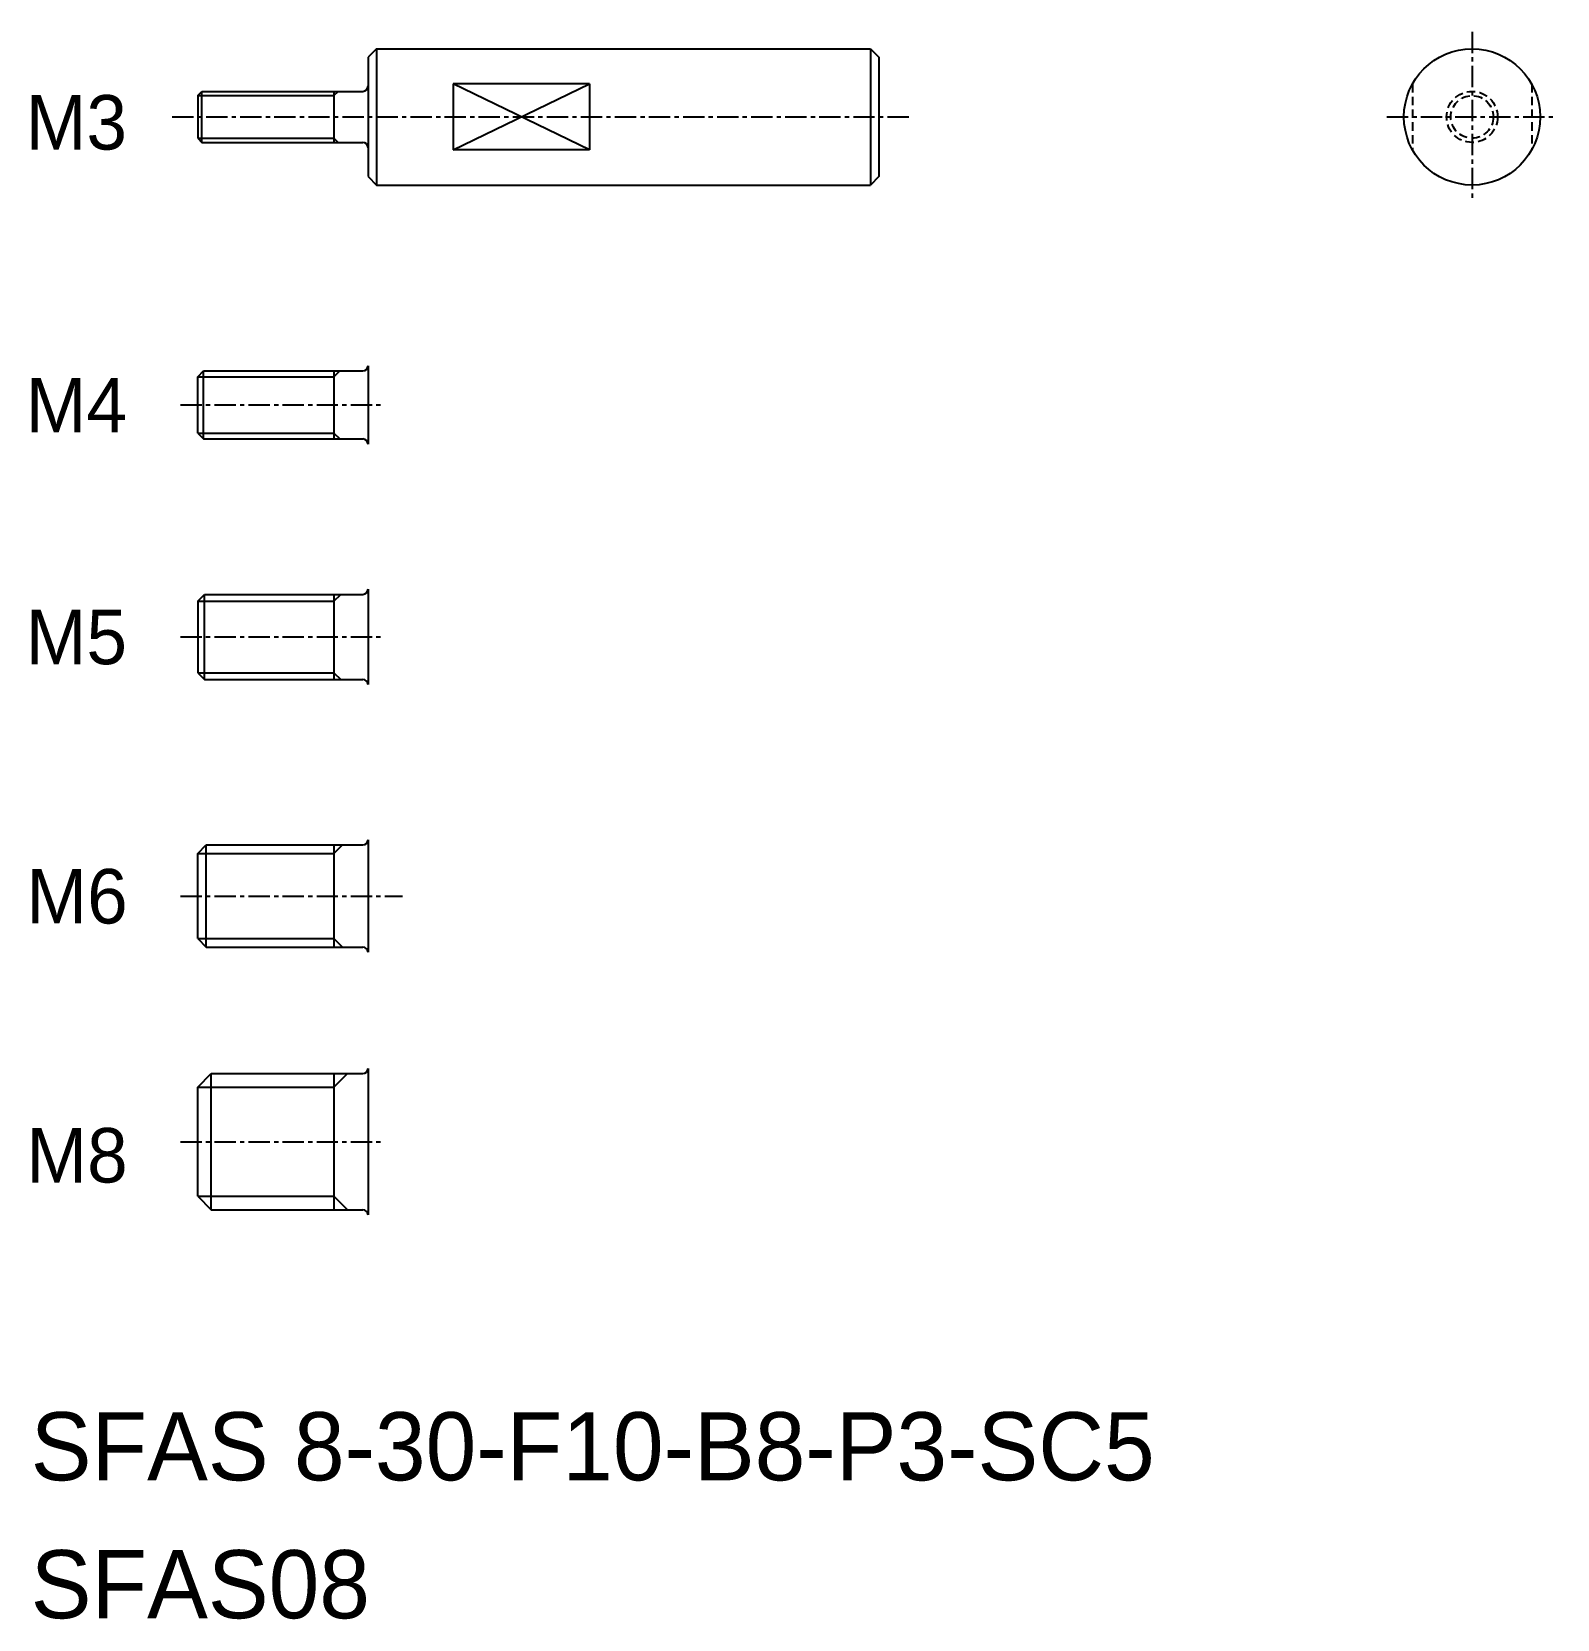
# Model space of a CAD drawing. Extents: x 203.8 to 293.4, y 161 to 254.2.
import ezdxf
from ezdxf.enums import TextEntityAlignment as Align

# ---------------------------------------------------------------- set-up
doc = ezdxf.new("R2010")
doc.units = 0
doc.linetypes.add('CENTER', pattern=[2, 1.25, -0.25, 0.25, -0.25])
doc.linetypes.add('DASHED', pattern=[0.75, 0.5, -0.25])
doc.layers.get('0').update_dxf_attribs({"linetype": 'CONTINUOUS'})
doc.layers.add('CENTER', color=1, linetype='CENTER')

msp = doc.modelspace()

# ---------------------------------------------------------------- linework, layer by layer
at = {"color": 7, "linetype": 'CONTINUOUS'}
for p, q in [((224.052, 253.186), (223.552, 252.686)), ((223.552, 252.686), (223.552, 245.686)), ((224.052, 253.186), (253.052, 253.186)), ((224.052, 253.186), (224.052, 245.186)), ((253.052, 253.186), (253.052, 245.186)), ((253.052, 253.186), (253.552, 252.686)), ((253.552, 252.686), (253.552, 245.686)), ((236.552, 251.123), (228.552, 251.123)), ((228.552, 251.123), (228.552, 247.25)), ((236.552, 251.123), (236.552, 247.25)), ((253.552, 250.936), (253.552, 250.936)), ((213.552, 250.436), (213.802, 250.686)), ((213.552, 250.436), (213.552, 247.936)), ((213.802, 250.686), (223.252, 250.686)), ((213.802, 247.686), (213.802, 250.686)), ((221.552, 250.686), (221.552, 247.686)), ((213.552, 247.936), (213.802, 247.686)), ((213.802, 247.686), (223.252, 247.686)), ((236.552, 247.25), (228.552, 247.25)), ((223.552, 245.686), (224.052, 245.186)), ((224.052, 245.186), (253.052, 245.186)), ((253.552, 245.686), (253.052, 245.186)), ((213.552, 233.924), (213.902, 234.274)), ((213.902, 234.274), (223.252, 234.274)), ((213.902, 230.274), (213.902, 234.274)), ((221.552, 234.274), (221.552, 230.274)), ((223.552, 234.574), (223.552, 229.974)), ((213.552, 230.624), (213.552, 233.924)), ((213.552, 230.624), (213.902, 230.274)), ((213.902, 230.274), (223.252, 230.274)), ((213.552, 220.749), (213.952, 221.149)), ((213.952, 221.149), (223.252, 221.149)), ((213.952, 216.149), (213.952, 221.149)), ((221.552, 221.149), (221.552, 216.149)), ((223.552, 221.449), (223.552, 215.849)), ((213.552, 220.749), (213.552, 216.549)), ((213.552, 216.549), (213.952, 216.149)), ((213.952, 216.149), (223.252, 216.149)), ((213.552, 205.933), (214.052, 206.433)), ((214.052, 200.433), (214.052, 206.433)), ((214.052, 206.433), (223.252, 206.433)), ((221.552, 206.433), (221.552, 200.433)), ((223.552, 206.733), (223.552, 200.133)), ((213.552, 200.933), (213.552, 205.933)), ((213.552, 200.933), (214.052, 200.433)), ((214.052, 200.433), (223.252, 200.433)), ((213.552, 192.207), (214.352, 193.007)), ((214.352, 185.007), (214.352, 193.007)), ((214.352, 193.007), (223.252, 193.007)), ((221.552, 193.007), (221.552, 185.007)), ((223.552, 193.307), (223.552, 184.707)), ((213.552, 185.807), (213.552, 192.207)), ((213.552, 185.807), (214.352, 185.007)), ((214.352, 185.007), (223.252, 185.007))]:
    msp.add_line(p, q, dxfattribs=at)
at = {"color": 3, "linetype": 'CONTINUOUS'}
for p, q in [((236.552, 247.25), (228.552, 251.123)), ((228.552, 247.25), (236.552, 251.123)), ((213.552, 250.436), (221.552, 250.436)), ((221.552, 250.436), (221.802, 250.686)), ((213.552, 247.936), (221.552, 247.936)), ((221.552, 247.936), (221.802, 247.686)), ((221.552, 233.924), (221.902, 234.274)), ((213.552, 233.924), (221.552, 233.924)), ((213.552, 230.624), (221.552, 230.624)), ((221.552, 230.624), (221.902, 230.274)), ((221.552, 220.749), (221.952, 221.149)), ((213.552, 220.749), (221.552, 220.749)), ((213.552, 216.549), (221.552, 216.549)), ((221.552, 216.549), (221.952, 216.149)), ((221.552, 205.933), (222.052, 206.433)), ((213.552, 205.933), (221.552, 205.933)), ((213.552, 200.933), (221.552, 200.933)), ((221.552, 200.933), (222.052, 200.433)), ((221.552, 192.207), (222.352, 193.007)), ((213.552, 192.207), (221.552, 192.207)), ((213.552, 185.807), (221.552, 185.807)), ((221.552, 185.807), (222.352, 185.007))]:
    msp.add_line(p, q, dxfattribs=at)
at = {"color": 3, "linetype": 'DASHED'}
for p, q in [((284.877, 251.123), (284.877, 247.25)), ((291.877, 251.123), (291.877, 247.25))]:
    msp.add_line(p, q, dxfattribs=at)
at = {"color": 7, "linetype": 'CONTINUOUS'}
msp.add_circle((288.377, 249.186), 4, dxfattribs=at)
at = {"color": 3, "linetype": 'DASHED'}
for radius in [1.5, 1.25]:
    msp.add_circle((288.377, 249.186), radius, dxfattribs=at)
at = {"color": 7, "linetype": 'CONTINUOUS'}
for centre, start, end in [((223.252, 250.986), 270, 0), ((223.252, 247.386), 0, 90), ((223.252, 234.574), 270, 0), ((223.252, 229.974), 0, 90), ((223.252, 221.449), 270, 0), ((223.252, 215.849), 0, 90), ((223.252, 206.733), 270, 0), ((223.252, 200.133), 0, 90), ((223.252, 193.307), 270, 0), ((223.252, 184.707), 0, 90)]:
    msp.add_arc(centre, 0.3, start, end, dxfattribs=at)
at = {"layer": 'CENTER', "color": 1, "linetype": 'CENTER'}
for p, q in [((288.377, 254.186), (288.377, 244.186)), ((212.049, 249.186), (255.522, 249.186)), ((283.377, 249.186), (293.377, 249.186)), ((212.539, 232.274), (224.419, 232.274)), ((212.539, 218.649), (224.419, 218.649)), ((212.539, 203.433), (225.574, 203.433)), ((212.539, 189.007), (224.419, 189.007))]:
    msp.add_line(p, q, dxfattribs=at)

# ---------------------------------------------------------------- texts
at = {"color": 7, "linetype": 'CONTINUOUS'}
for s, p in [('M3', (209.402, 248.867)), ('M4', (209.402, 232.256)), ('M5', (209.402, 218.647)), ('M6', (209.441, 203.424)), ('M8', (209.441, 188.213))]:
    msp.add_text(s, height=3.2, dxfattribs=at).set_placement(p, align=Align.MIDDLE_RIGHT)
for s, p in [('SFAS 8-30-F10-B8-P3-SC5', (203.747, 169.126)), ('SFAS08', (203.747, 161.026))]:
    msp.add_text(s, height=4, dxfattribs=at).set_placement(p)

doc.saveas('drawing.dxf')
